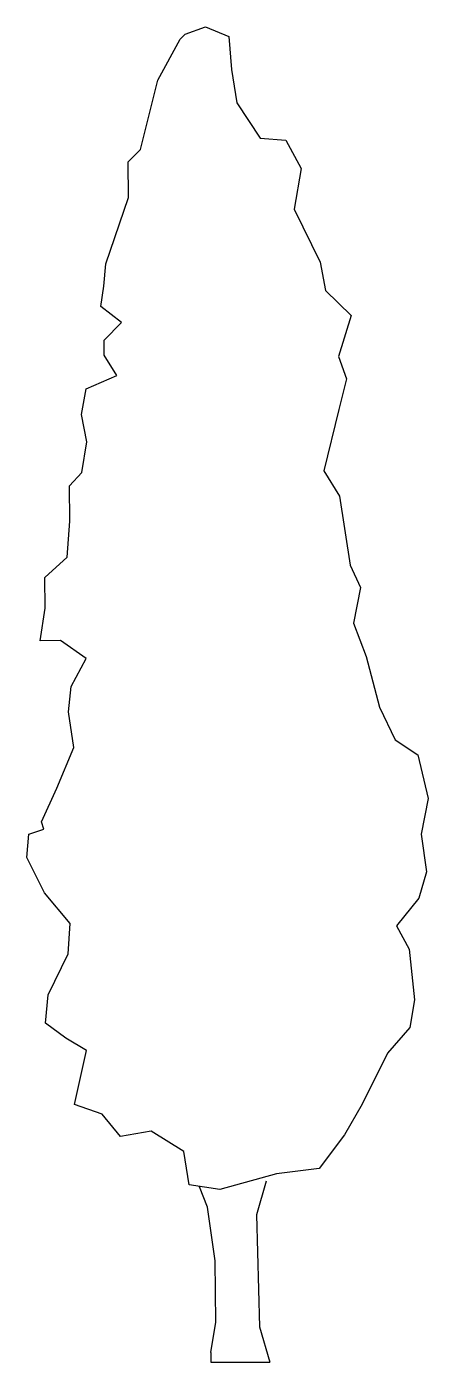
# Model space of a CAD drawing. Header units: metres. Extents: x -2.3 to 1.5, y 0 to 12.9.
import ezdxf

# ---------------------------------------------------------------- set-up
doc = ezdxf.new("R2010")
doc.units = ezdxf.units.M
doc.header["$LTSCALE"] = 0.2

msp = doc.modelspace()

# ---------------------------------------------------------------- linework, layer by layer
for p, q in [((-0.815, 12.8), (-0.619, 12.872)), ((-0.619, 12.872), (-0.394, 12.776)), ((-1.078, 12.357), (-0.863, 12.751)), ((-0.863, 12.751), (-0.815, 12.8)), ((-0.394, 12.776), (-0.371, 12.46)), ((-0.371, 12.46), (-0.319, 12.139)), ((-1.247, 11.69), (-1.078, 12.357)), ((-0.319, 12.139), (-0.092, 11.797)), ((-0.092, 11.797), (0.153, 11.778)), ((0.153, 11.778), (0.302, 11.506)), ((-1.366, 11.57), (-1.247, 11.69)), ((-1.363, 11.227), (-1.366, 11.57)), ((0.302, 11.506), (0.235, 11.113)), ((-1.582, 10.587), (-1.363, 11.227)), ((0.235, 11.113), (0.484, 10.604)), ((-1.601, 10.37), (-1.582, 10.587)), ((0.484, 10.604), (0.536, 10.331)), ((-1.628, 10.174), (-1.601, 10.37)), ((0.536, 10.331), (0.783, 10.088)), ((-1.431, 10.021), (-1.628, 10.174)), ((0.783, 10.088), (0.66, 9.694)), ((-1.597, 9.852), (-1.431, 10.021)), ((-1.596, 9.705), (-1.597, 9.852)), ((-1.476, 9.509), (-1.596, 9.705)), ((0.66, 9.694), (0.738, 9.478)), ((-1.769, 9.381), (-1.476, 9.509)), ((0.738, 9.478), (0.664, 9.183)), ((-1.816, 9.135), (-1.769, 9.381)), ((0.664, 9.183), (0.521, 8.593)), ((-1.765, 8.87), (-1.816, 9.135)), ((-1.812, 8.575), (-1.765, 8.87)), ((-1.93, 8.448), (-1.812, 8.575)), ((0.521, 8.593), (0.67, 8.349)), ((-1.927, 8.105), (-1.93, 8.448)), ((0.67, 8.349), (0.774, 7.684)), ((-1.952, 7.761), (-1.927, 8.105)), ((-2.168, 7.563), (-1.952, 7.761)), ((0.774, 7.684), (0.873, 7.468)), ((-2.166, 7.269), (-2.168, 7.563)), ((0.873, 7.468), (0.806, 7.124)), ((-2.212, 6.953), (-2.166, 7.269)), ((0.806, 7.124), (0.928, 6.803)), ((-2.016, 6.955), (-2.212, 6.953)), ((-1.77, 6.782), (-2.016, 6.955)), ((-1.915, 6.514), (-1.77, 6.782)), ((0.928, 6.803), (1.057, 6.314)), ((-1.941, 6.269), (-1.915, 6.514)), ((1.057, 6.314), (1.207, 5.999)), ((-1.889, 5.926), (-1.941, 6.269)), ((-2.054, 5.533), (-1.889, 5.926)), ((1.207, 5.999), (1.425, 5.854)), ((1.425, 5.854), (1.527, 5.434)), ((-2.199, 5.209), (-2.054, 5.533)), ((1.527, 5.434), (1.459, 5.091)), ((-2.177, 5.139), (-2.199, 5.209)), ((-2.343, 4.865), (-2.324, 5.089)), ((-2.324, 5.089), (-2.177, 5.139)), ((1.459, 5.091), (1.511, 4.727)), ((-2.172, 4.523), (-2.343, 4.865)), ((1.511, 4.727), (1.436, 4.474)), ((-1.925, 4.23), (-2.172, 4.523)), ((1.436, 4.474), (1.221, 4.206)), ((-1.943, 3.936), (-1.925, 4.23)), ((1.221, 4.206), (1.342, 3.983)), ((-2.136, 3.542), (-1.943, 3.936)), ((1.342, 3.983), (1.395, 3.493)), ((-2.162, 3.269), (-2.136, 3.542)), ((1.395, 3.493), (1.348, 3.226)), ((-1.965, 3.123), (-2.162, 3.269)), ((1.348, 3.226), (1.133, 2.979)), ((-1.768, 3.006), (-1.965, 3.123)), ((-1.883, 2.486), (-1.768, 3.006)), ((1.133, 2.979), (0.891, 2.487)), ((-1.616, 2.39), (-1.883, 2.486)), ((0.891, 2.487), (0.718, 2.191)), ((-1.439, 2.175), (-1.616, 2.39)), ((-1.145, 2.226), (-1.439, 2.175)), ((-0.829, 2.032), (-1.145, 2.226)), ((0.718, 2.191), (0.476, 1.867)), ((-0.777, 1.71), (-0.829, 2.032)), ((0.063, 1.815), (-0.482, 1.664)), ((0.476, 1.867), (0.063, 1.815)), ((-0.482, 1.664), (-0.777, 1.71)), ((-0.6, 1.495), (-0.679, 1.69)), ((-0.035, 1.744), (-0.13, 1.421)), ((-0.526, 0.977), (-0.6, 1.495)), ((-0.13, 1.421), (-0.101, 0.342)), ((-0.521, 0.388), (-0.526, 0.977)), ((-0.568, 0.094), (-0.521, 0.388)), ((-0.101, 0.342), (0, 0)), ((-0.568, 0), (0, 0))]:
    msp.add_line(p, q)
at = {"ltscale": 0.1, "flags": 128}
msp.add_lwpolyline([(-0.568, 0.094), (-0.568, 0), (0, 0)], dxfattribs=at)

doc.saveas('drawing.dxf')
